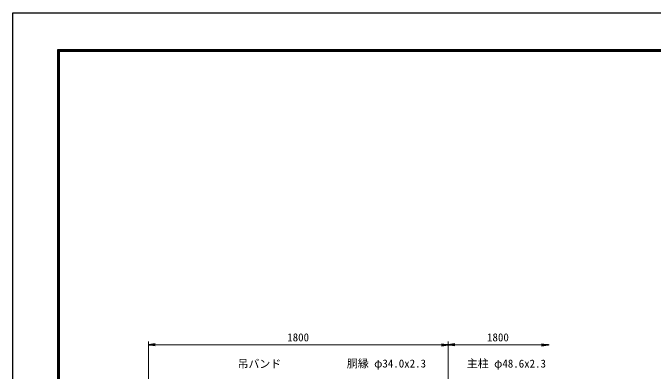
# Model space of a CAD drawing. Units: millimetres, scale not verified. Extents: x -4200 to 4200, y -2970 to 2970.
# Drawn here: x -4200 to -354, y 817 to 2970 of the extents above; entities that cross this region are included whole.
import ezdxf
from ezdxf.enums import TextEntityAlignment as Align

# ---------------------------------------------------------------- set-up
doc = ezdxf.new("R2010")
doc.units = ezdxf.units.MM
doc.header["$LTSCALE"] = 10
doc.header["$PDMODE"] = 32
doc.header["$PDSIZE"] = 5
for name, color, linetype, lineweight in [('0-5_D-STR-DIM', 7, 'Continuous', 13), ('0-6_0', 7, 'Continuous', 25), ('0-A_D-STR-TXT', 7, 'Continuous', 13), ('0-C_D-TTL', 7, 'Continuous', 25)]:
    doc.layers.add(name, color=color, linetype=linetype, lineweight=lineweight)
doc.layers.add('0-7_DEFPOINTS', color=7, linetype='Continuous')
doc.styles.add('ＭＳ ゴシック', font='')
doc.styles.get('ＭＳ ゴシック').set_extended_font_data('MS Gothic')

# ---------------------------------------------------------------- blocks, each defined once
blk = doc.blocks.new('_Open')
at = {"layer": '0-6_0'}
blk.add_line((-10, 1.667), (0, 0), dxfattribs=at)
blk.add_lwpolyline([(-10, -1.667), (0, 0), (-10, 0)], dxfattribs=at)

msp = doc.modelspace()

# ---------------------------------------------------------------- linework, layer by layer
at = {"layer": '0-5_D-STR-DIM'}
for p, q in [((-3384.97, 720), (-3384.97, 995)), ((-3344.97, 975), (-1624.97, 975)), ((-1584.97, 720), (-1584.97, 995)), ((-1584.97, 720), (-1584.97, 995)), ((-1544.97, 975), (-1024.97, 975))]:
    msp.add_line(p, q, dxfattribs=at)
at = {"layer": '0-7_DEFPOINTS'}
for p in [(-1584.97, 975), (-984.97, 975)]:
    msp.add_point(p, dxfattribs=at)
at = {"layer": '0-C_D-TTL', "color": 2}
msp.add_lwpolyline([(-4200, 2970), (4200, 2970), (4200, -2970), (-4200, -2970)], close=True, dxfattribs=at)
at = {"layer": '0-C_D-TTL'}
for points in [[(-3930, 2750), (3930, 2750), (3930, -2750), (-3930, -2750)], [(-3927.5, 2747.5), (3927.5, 2747.5), (3927.5, -2747.5), (-3927.5, -2747.5)], [(-3925, 2745), (3925, 2745), (3925, -2745), (-3925, -2745)], [(-3922.5, 2742.5), (3922.5, 2742.5), (3922.5, -2742.5), (-3922.5, -2742.5)], [(-3920, 2740), (3920, 2740), (3920, -2740), (-3920, -2740)]]:
    msp.add_lwpolyline(points, close=True, dxfattribs=at)

# ---------------------------------------------------------------- block references
at = {"layer": '0-5_D-STR-DIM', "xscale": 4, "yscale": 4, "rotation": 180}
for p in [(-3384.97, 975), (-1584.97, 975)]:
    msp.add_blockref('_Open', p, dxfattribs=at)
at = {"layer": '0-5_D-STR-DIM', "xscale": 4, "yscale": 4}
for p in [(-1584.97, 975), (-984.97, 975)]:
    msp.add_blockref('_Open', p, dxfattribs=at)

# ---------------------------------------------------------------- texts
at = {"layer": '0-5_D-STR-DIM', "style": 'ＭＳ ゴシック'}
for p in [(-2551.87, 981.75), (-1351.87, 981.75)]:
    msp.add_text('1800', height=48.09, dxfattribs=at).set_placement(p, align=Align.BOTTOM_LEFT)
at = {"layer": '0-A_D-STR-TXT', "style": 'ＭＳ ゴシック'}
for s, p in [('吊バンド', (-2850.38, 822.11)), ('胴縁 φ34.0x2.3', (-2193.81, 824.52)), ('主柱 φ48.6x2.3', (-1473.34, 824.01))]:
    msp.add_text(s, height=48.09, dxfattribs=at).set_placement(p, align=Align.BOTTOM_LEFT)

doc.saveas('drawing.dxf')
